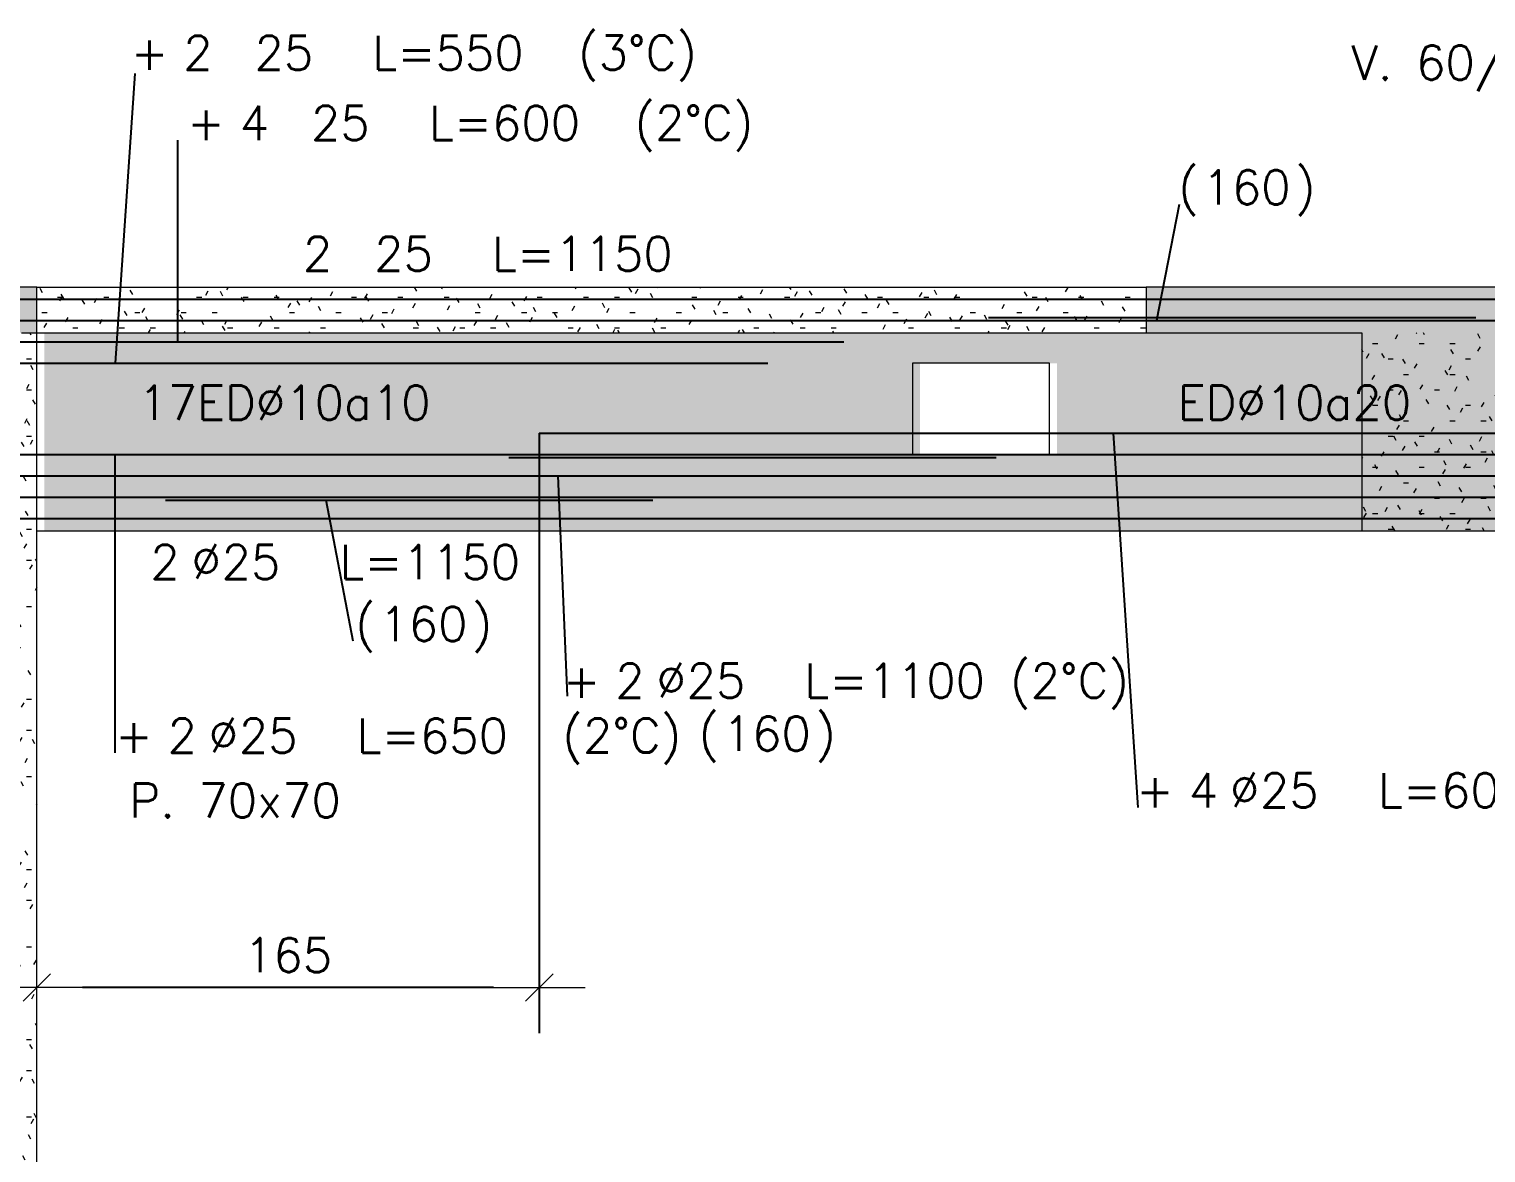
# Model space of a CAD drawing. Extents: x -3544 to 11711, y -11366 to 8565.
# Drawn here: x 1419.4 to 1897.6, y 3135.9 to 3505 of the extents above; entities that cross this region are included whole.
import ezdxf
from ezdxf.enums import TextEntityAlignment as Align

# ---------------------------------------------------------------- set-up
doc = ezdxf.new("R2010")
doc.units = 0
doc.header["$LTSCALE"] = 30
doc.header["$MEASUREMENT"] = 0
doc.linetypes.add('EJE2$0$RLE-PROYECCION', pattern=[0.71438, 0.47625, -0.23813])
doc.layers.get('0').update_dxf_attribs({"linetype": 'CONTINUOUS'})
doc.layers.add('EJE2$0$RLA-ACHURADO', color=30, linetype='EJE2$0$RLE-PROYECCION', lineweight=15, transparency=0.7)
for name, color, linetype, lineweight in [('EJE2$0$RLA-CONTORNO', 30, 'CONTINUOUS', 15), ('EJE2$0$RLA-COTAS', 7, 'CONTINUOUS', 9), ('EJE2$0$RLA-TEXTOS-1', 9, 'CONTINUOUS', 9)]:
    doc.layers.add(name, color=color, linetype=linetype, lineweight=lineweight)
doc.layers.add('EJE2$0$RLA-FE', color=7, linetype='CONTINUOUS')
doc.layers.add('EJE2$0$RLA-TEXTOS-FE', color=9, linetype='CONTINUOUS')
doc.styles.add('EJE2$0$RomanS', font='romans.shx', dxfattribs={"height": 11.25})
doc.dimstyles.new('EJE2$0$ING-50', dxfattribs={"dimscale": 50, "dimtxt": 0.27, "dimasz": 0.3, "dimexe": 0, "dimexo": 0, "dimgap": 0.1, "dimtad": 1, "dimdec": 1, "dimzin": 12, "dimdsep": 46, "dimtxsty": 'EJE2$0$RomanS', "dimblk": 'EJE2$0$TICK1', "dimblk1": 'EJE2$0$TICK1', "dimblk2": 'EJE2$0$TICK1', "dimcen": 0.09, "dimclrd": 2, "dimclre": 1, "dimclrt": 3, "dimadec": 0, "dimazin": 0, "dimtfac": 1, "dimtdec": 0, "dimtix": 1, "dimtmove": 2, "dimatfit": 3, "dimldrblk": 'EJE2$0$TICK1', "dimfxl": 0, "dimfxlon": 1, "dimtolj": 1, "dimtzin": 0, "dimarcsym": 0})
pattern_1 = [(0, (-1898.762, -1266.802), (20.32, 5.08), [1.676, -13.564, 1.676, -13.564, -81.28]), (0, (-1898.762, -1266.802), (20.32, 5.08), [-30.48, 1.676, -28.804, 1.676, -13.564, -35.56]), (0, (-1898.762, -1266.802), (20.32, 5.08), [-76.2, 1.676, -8.484, 1.676, -23.724]), (120, (-1891.142, -1264.262), (-14.559409, 15.057636), [1.676, -13.564, 1.676, -13.564, -81.28]), (120, (-1891.142, -1264.262), (-14.559409, 15.057636), [-30.48, 1.676, -28.804, 1.676, -13.564, -35.56]), (120, (-1891.142, -1264.262), (-14.559409, 15.057636), [-76.2, 1.676, -8.484, 1.676, -23.724]), (240, (-1888.602, -1254.102), (-5.760591, -20.137636), [1.676, -13.564, 1.676, -13.564, -81.28]), (240, (-1888.602, -1254.102), (-5.760591, -20.137636), [-30.48, 1.676, -28.804, 1.676, -13.564, -35.56]), (240, (-1888.602, -1254.102), (-5.760591, -20.137636), [-76.2, 1.676, -8.484, 1.676, -23.724])]

# ---------------------------------------------------------------- blocks, each defined once
blk = doc.blocks.new('*U282')
at = {"layer": 'EJE2$0$RLA-FE'}
blk.add_line((0, 0), (1068.21, 0), dxfattribs=at)
at = {"layer": 'EJE2$0$RLA-FE', "color": 3, "style": 'EJE2$0$RomanS', "flags": 8}
for tag, p in [('F=', (560.11, 9.32)), ('NUM', (574.52, 9.32))]:
    blk.add_attdef(tag, text='', height=11.25, dxfattribs=at).set_placement(p, align=Align.RIGHT)
at = {"layer": 'EJE2$0$RLA-FE', "color": 3, "style": 'EJE2$0$RomanS'}
for tag, p, flags in [('PHI', (578.42, 9.54), 14), ('DIAM', (588.27, 9.32), 12), ('MINUS', (610.29, 9.32), 13), ('MARK', (623.68, 9.32), 13), ('TEXTO_FE1', (626.98, 9.32), 8), ('TEXTO_FE2', (694.51, 9.34), 8), ('TIPO', (573.8, -75.78), 13), ('NVECES', (559.93, -94.72), 13), ('NUMFE', (563.86, -114.48), 13), ('CAPA', (572.06, -133.6), 13), ('DESPLAZA', (278.34, -151.59), 13), ('ESPACIO', (284.39, -169.95), 13), ('CANT', (298.23, -188.75), 13)]:
    blk.add_attdef(tag, p, '', height=11.25, dxfattribs=dict(at, flags=flags))
blk = doc.blocks.new('*U281')
at = {"layer": 'EJE2$0$RLA-FE'}
for p, q in [((0, 0), (1068.21, 0)), ((1068.21, 0), (1118.21, 0)), ((1118.21, 0), (1150, 0)), ((1150, 0), (1150, 0))]:
    blk.add_line(p, q, dxfattribs=at)
at = {"layer": 'EJE2$0$RLA-FE', "color": 3, "style": 'EJE2$0$RomanS', "flags": 8}
for tag, p in [('F=', (457.88, 36.32)), ('NUM', (472.29, 36.32))]:
    blk.add_attdef(tag, text='', height=11.25, dxfattribs=at).set_placement(p, align=Align.RIGHT)
at = {"layer": 'EJE2$0$RLA-FE', "color": 3, "style": 'EJE2$0$RomanS'}
for tag, p, flags in [('PHI', (476.18, 36.54), 14), ('DIAM', (486.04, 36.32), 12), ('MINUS', (508.06, 36.32), 13), ('MARK', (521.45, 36.32), 13), ('TEXTO_FE1', (524.75, 36.32), 8), ('TEXTO_FE2', (592.27, 36.34), 8), ('TIPO', (573.8, -75.78), 13), ('NVECES', (559.93, -94.72), 13), ('NUMFE', (563.86, -114.48), 13), ('CAPA', (572.06, -133.6), 13), ('DESPLAZA', (278.34, -151.59), 13), ('ESPACIO', (284.39, -169.95), 13), ('CANT', (298.23, -188.75), 13)]:
    blk.add_attdef(tag, p, '', height=11.25, dxfattribs=dict(at, flags=flags))
blk = doc.blocks.new('*U278')
at = {"layer": 'EJE2$0$RLA-FE'}
for q in [(0, 0), (1118.21, 0)]:
    blk.add_line((0, 0), q, dxfattribs=at)
at = {"layer": 'EJE2$0$RLA-FE', "color": 3, "style": 'EJE2$0$RomanS', "flags": 8}
for tag, p in [('F=', (467.82, 36.32)), ('NUM', (482.23, 36.32))]:
    blk.add_attdef(tag, text='', height=11.25, dxfattribs=at).set_placement(p, align=Align.RIGHT)
at = {"layer": 'EJE2$0$RLA-FE', "color": 3, "style": 'EJE2$0$RomanS'}
for tag, p, flags in [('PHI', (486.12, 36.54), 14), ('DIAM', (495.98, 36.32), 12), ('MINUS', (518, 36.32), 13), ('MARK', (531.39, 36.32), 13), ('TEXTO_FE1', (534.69, 36.32), 8), ('TEXTO_FE2', (602.21, 36.34), 8), ('TIPO', (598.8, -75.78), 13), ('NVECES', (584.93, -94.72), 13), ('NUMFE', (588.86, -114.48), 13), ('CAPA', (597.06, -133.6), 13), ('DESPLAZA', (278.34, -151.59), 13), ('ESPACIO', (284.39, -169.95), 13), ('CANT', (298.23, -188.75), 13)]:
    blk.add_attdef(tag, p, '', height=11.25, dxfattribs=dict(at, flags=flags))
blk = doc.blocks.new('*U106')
at = {"layer": 'EJE2$0$RLA-FE', "color": 6}
blk.add_line((0, 1), (160, 1), dxfattribs=at)
at = {"layer": 'EJE2$0$RLA-FE', "color": 3, "style": 'EJE2$0$RomanS', "flags": 8}
for tag, p in [('(', (65.66, 38.14)), ('EMP', (84.68, 38.14)), (')', (103.99, 38.14))]:
    blk.add_attdef(tag, text='', height=11.25, dxfattribs=at).set_placement(p, align=Align.CENTER)
blk = doc.blocks.new('*U48')
at = {"layer": 'EJE2$0$RLA-FE'}
for p, q in [((0, 0), (518.21, 0)), ((518.21, 0), (568.21, 0)), ((568.21, 0), (600, 0)), ((600, 0), (600, 0))]:
    blk.add_line(p, q, dxfattribs=at)
at = {"layer": 'EJE2$0$RLA-FE', "color": 3, "style": 'EJE2$0$RomanS', "flags": 8}
for tag, p in [('F=', (396.87, 66.32)), ('NUM', (411.28, 66.32))]:
    blk.add_attdef(tag, text='', height=11.25, dxfattribs=at).set_placement(p, align=Align.RIGHT)
at = {"layer": 'EJE2$0$RLA-FE', "color": 3, "style": 'EJE2$0$RomanS'}
for tag, p, flags in [('PHI', (415.18, 66.54), 14), ('DIAM', (425.03, 66.32), 12), ('MINUS', (447.05, 66.32), 13), ('MARK', (460.44, 66.32), 13), ('TEXTO_FE1', (463.74, 66.32), 8), ('TEXTO_FE2', (531.26, 66.34), 8), ('TIPO', (298.8, -75.78), 13), ('NVECES', (284.93, -94.72), 13), ('NUMFE', (288.86, -114.48), 13), ('CAPA', (297.06, -133.6), 13), ('DESPLAZA', (278.34, -151.59), 13), ('ESPACIO', (284.39, -169.95), 13), ('CANT', (298.23, -188.75), 13)]:
    blk.add_attdef(tag, p, '', height=11.25, dxfattribs=dict(at, flags=flags))
blk = doc.blocks.new('*U49')
at = {"layer": 'EJE2$0$RLA-FE'}
for p, q in [((0, 0), (468.21, 0)), ((468.21, 0), (518.21, 0)), ((518.21, 0), (550, 0)), ((550, 0), (550, 0))]:
    blk.add_line(p, q, dxfattribs=at)
at = {"layer": 'EJE2$0$RLA-FE', "color": 3, "style": 'EJE2$0$RomanS', "flags": 8}
for tag, p in [('F=', (353.33, 96.32)), ('NUM', (367.74, 96.32))]:
    blk.add_attdef(tag, text='', height=11.25, dxfattribs=at).set_placement(p, align=Align.RIGHT)
at = {"layer": 'EJE2$0$RLA-FE', "color": 3, "style": 'EJE2$0$RomanS'}
for tag, p, flags in [('PHI', (371.63, 96.54), 14), ('DIAM', (381.49, 96.32), 12), ('MINUS', (403.51, 96.32), 13), ('MARK', (416.9, 96.32), 13), ('TEXTO_FE1', (420.2, 96.32), 8), ('TEXTO_FE2', (487.72, 96.34), 8), ('TIPO', (273.8, -75.78), 13), ('NVECES', (259.93, -94.72), 13), ('NUMFE', (263.86, -114.48), 13), ('CAPA', (272.06, -133.6), 13), ('DESPLAZA', (278.34, -151.59), 13), ('ESPACIO', (284.39, -169.95), 13), ('CANT', (298.23, -188.75), 13)]:
    blk.add_attdef(tag, p, '', height=11.25, dxfattribs=dict(at, flags=flags))
blk = doc.blocks.new('*U64')
at = {"layer": 'EJE2$0$RLA-FE'}
for p, q in [((0, 0), (918.21, 0)), ((918.21, 0), (968.21, 0)), ((968.21, 0), (1000, 0)), ((1000, 0), (1000, 0))]:
    blk.add_line(p, q, dxfattribs=at)
at = {"layer": 'EJE2$0$RLA-FE', "color": 3, "style": 'EJE2$0$RomanS', "flags": 8}
for tag, p in [('F=', (408.44, -47.89)), ('NUM', (422.85, -47.89))]:
    blk.add_attdef(tag, text='', height=11.25, dxfattribs=at).set_placement(p, align=Align.RIGHT)
at = {"layer": 'EJE2$0$RLA-FE', "color": 3, "style": 'EJE2$0$RomanS'}
for tag, p, flags in [('PHI', (426.74, -47.68), 12), ('DIAM', (436.6, -47.89), 12), ('MINUS', (458.62, -47.89), 13), ('MARK', (472.01, -47.89), 13), ('TEXTO_FE1', (475.31, -47.89), 8), ('TEXTO_FE2', (542.83, -47.88), 8), ('TIPO', (498.8, -57.92), 13), ('NVECES', (484.93, -76.86), 13), ('NUMFE', (488.86, -96.62), 13), ('CAPA', (497.06, -115.74), 13), ('DESPLAZA', (277.18, -134.17), 13), ('ESPACIO', (283.22, -152.53), 13), ('CANT', (297.06, -171.33), 13)]:
    blk.add_attdef(tag, p, '', height=11.25, dxfattribs=dict(at, flags=flags))
blk = doc.blocks.new('*U60')
at = {"layer": 'EJE2$0$RLA-FE'}
for q in [(0, 0), (1068.21, 0)]:
    blk.add_line((0, 0), q, dxfattribs=at)
at = {"layer": 'EJE2$0$RLA-FE', "color": 3, "style": 'EJE2$0$RomanS', "flags": 8}
for tag, p in [('F=', (483.44, -47.89)), ('NUM', (497.85, -47.89))]:
    blk.add_attdef(tag, text='', height=11.25, dxfattribs=at).set_placement(p, align=Align.RIGHT)
at = {"layer": 'EJE2$0$RLA-FE', "color": 3, "style": 'EJE2$0$RomanS'}
for tag, p, flags in [('PHI', (501.74, -47.68), 12), ('DIAM', (511.6, -47.89), 12), ('MINUS', (533.62, -47.89), 13), ('MARK', (547.01, -47.89), 13), ('TEXTO_FE1', (550.31, -47.89), 8), ('TEXTO_FE2', (617.83, -47.88), 8), ('TIPO', (573.8, -57.92), 13), ('NVECES', (559.93, -76.86), 13), ('NUMFE', (563.86, -96.62), 13), ('CAPA', (572.06, -115.74), 13), ('DESPLAZA', (277.18, -134.17), 13), ('ESPACIO', (283.22, -152.53), 13), ('CANT', (297.06, -171.33), 13)]:
    blk.add_attdef(tag, p, '', height=11.25, dxfattribs=dict(at, flags=flags))
blk = doc.blocks.new('*U270')
at = {"layer": 'EJE2$0$RLA-FE'}
blk.add_line((0, 0), (1068.21, 0), dxfattribs=at)
at = {"layer": 'EJE2$0$RLA-FE', "color": 3, "style": 'EJE2$0$RomanS', "flags": 8}
for tag, p in [('F=', (380.02, -19.89)), ('NUM', (394.43, -19.89))]:
    blk.add_attdef(tag, text='', height=11.25, dxfattribs=at).set_placement(p, align=Align.RIGHT)
at = {"layer": 'EJE2$0$RLA-FE', "color": 3, "style": 'EJE2$0$RomanS'}
for tag, p, flags in [('PHI', (398.32, -19.68), 12), ('DIAM', (408.18, -19.89), 12), ('MINUS', (430.2, -19.89), 13), ('MARK', (443.59, -19.89), 13), ('TEXTO_FE1', (446.89, -19.89), 8), ('TEXTO_FE2', (514.41, -19.88), 8), ('TIPO', (573.8, -57.92), 13), ('NVECES', (559.93, -76.86), 13), ('NUMFE', (563.86, -96.62), 13), ('CAPA', (572.06, -115.74), 13), ('DESPLAZA', (277.18, -134.17), 13), ('ESPACIO', (283.22, -152.53), 13), ('CANT', (297.06, -171.33), 13)]:
    blk.add_attdef(tag, p, '', height=11.25, dxfattribs=dict(at, flags=flags))
blk = doc.blocks.new('*U68')
at = {"layer": 'EJE2$0$RLA-FE'}
blk.add_line((0, 0), (1118.21, 0), dxfattribs=at)
at = {"layer": 'EJE2$0$RLA-FE', "color": 3, "style": 'EJE2$0$RomanS'}
for tag, p, flags in [('TIPO', (598.8, -57.92), 13), ('PHI', (538.47, -72.68), 12), ('DIAM', (548.33, -72.89), 12), ('MINUS', (570.35, -72.89), 13), ('MARK', (583.74, -72.89), 13), ('TEXTO_FE1', (587.04, -72.89), 8), ('TEXTO_FE2', (654.56, -72.88), 8), ('NVECES', (584.93, -76.86), 13), ('NUMFE', (588.86, -96.62), 13), ('CAPA', (597.06, -115.74), 13), ('DESPLAZA', (277.18, -134.17), 13), ('ESPACIO', (283.22, -152.53), 13), ('CANT', (297.06, -171.33), 13)]:
    blk.add_attdef(tag, p, '', height=11.25, dxfattribs=dict(at, flags=flags))
at = {"layer": 'EJE2$0$RLA-FE', "color": 3, "style": 'EJE2$0$RomanS', "flags": 8}
for tag, p in [('F=', (520.17, -72.89)), ('NUM', (534.58, -72.89))]:
    blk.add_attdef(tag, text='', height=11.25, dxfattribs=at).set_placement(p, align=Align.RIGHT)
blk = doc.blocks.new('*U271')
at = {"layer": 'EJE2$0$RLA-FE'}
for q in [(0, 0), (1118.21, 0)]:
    blk.add_line((0, 0), q, dxfattribs=at)
at = {"layer": 'EJE2$0$RLA-FE', "color": 3, "style": 'EJE2$0$RomanS'}
for tag, p, flags in [('TIPO', (598.8, -57.92), 13), ('NVECES', (584.93, -76.86), 13), ('NUMFE', (588.86, -96.62), 13), ('PHI', (492.18, -97.68), 12), ('DIAM', (502.04, -97.89), 12), ('MINUS', (524.05, -97.89), 13), ('MARK', (537.45, -97.89), 13), ('TEXTO_FE1', (540.75, -97.89), 8), ('TEXTO_FE2', (608.27, -97.88), 8), ('CAPA', (597.06, -115.74), 13), ('DESPLAZA', (277.18, -134.17), 13), ('ESPACIO', (283.22, -152.53), 13), ('CANT', (297.06, -171.33), 13)]:
    blk.add_attdef(tag, p, '', height=11.25, dxfattribs=dict(at, flags=flags))
at = {"layer": 'EJE2$0$RLA-FE', "color": 3, "style": 'EJE2$0$RomanS', "flags": 8}
for tag, p in [('F=', (473.88, -97.89)), ('NUM', (488.28, -97.89))]:
    blk.add_attdef(tag, text='', height=11.25, dxfattribs=at).set_placement(p, align=Align.RIGHT)
blk = doc.blocks.new('*U75')
at = {"layer": 'EJE2$0$RLA-FE', "color": 6}
blk.add_line((0, -1), (160, -1), dxfattribs=at)
at = {"layer": 'EJE2$0$RLA-FE', "color": 3, "style": 'EJE2$0$RomanS', "flags": 8}
for tag, p in [('(', (65.66, -97.26)), ('EMP', (84.68, -97.26)), (')', (103.99, -97.26))]:
    blk.add_attdef(tag, text='', height=11.25, dxfattribs=at).set_placement(p, align=Align.CENTER)
blk = doc.blocks.new('*U79')
at = {"layer": 'EJE2$0$RLA-FE'}
for q in [(0, 0), (518.21, 0)]:
    blk.add_line((0, 0), q, dxfattribs=at)
at = {"layer": 'EJE2$0$RLA-FE', "color": 3, "style": 'EJE2$0$RomanS'}
for tag, p, flags in [('TIPO', (298.8, -57.92), 13), ('NVECES', (284.93, -76.86), 13), ('NUMFE', (288.86, -96.62), 13), ('CAPA', (297.06, -115.74), 13), ('PHI', (226.74, -122.68), 12), ('DIAM', (236.6, -122.89), 12), ('MINUS', (258.62, -122.89), 13), ('MARK', (272.01, -122.89), 13), ('TEXTO_FE1', (275.31, -122.89), 8), ('TEXTO_FE2', (342.83, -122.88), 8), ('DESPLAZA', (277.18, -134.17), 13), ('ESPACIO', (283.22, -152.53), 13), ('CANT', (297.06, -171.33), 13)]:
    blk.add_attdef(tag, p, '', height=11.25, dxfattribs=dict(at, flags=flags))
at = {"layer": 'EJE2$0$RLA-FE', "color": 3, "style": 'EJE2$0$RomanS', "flags": 8}
for tag, p in [('F=', (208.44, -122.89)), ('NUM', (222.85, -122.89))]:
    blk.add_attdef(tag, text='', height=11.25, dxfattribs=at).set_placement(p, align=Align.RIGHT)
blk = doc.blocks.new('EJE2$0$TICK1')
for points in [[(-1, 0), (1, 0)], [(-0.3, -0.3), (0.3, 0.3)]]:
    blk.add_lwpolyline(points)
blk = doc.blocks.new('*D146')
at = {"layer": 'EJE2$0$RLA-COTAS', "color": 2, "lineweight": -2, "transparency": 16777216}
blk.add_line((-1209.52, 958), (-1344.52, 958), dxfattribs=at)
at = {"layer": 'EJE2$0$RLA-COTAS', "color": 2, "lineweight": -2, "transparency": 16777216, "xscale": 15, "yscale": 15, "zscale": 15, "rotation": 180}
blk.add_blockref('EJE2$0$TICK1', (-1359.52, 958), dxfattribs=at)
at = {"layer": 'EJE2$0$RLA-COTAS', "color": 2, "lineweight": -2, "transparency": 16777216, "xscale": 15, "yscale": 15, "zscale": 15}
blk.add_blockref('EJE2$0$TICK1', (-1194.52, 958), dxfattribs=at)
at = {"layer": 'EJE2$0$RLA-COTAS', "color": 3, "transparency": 16777216, "insert": (-1277.02, 968.62), "char_height": 11.25, "attachment_point": 5, "style": 'EJE2$0$RomanS'}
blk.add_mtext('\\A1;165', dxfattribs=at)
blk = doc.blocks.new('*U62')
at = {"layer": 'EJE2$0$RLA-FE', "color": 6}
blk.add_line((0, -1), (160, -1), dxfattribs=at)
at = {"layer": 'EJE2$0$RLA-FE', "color": 3, "style": 'EJE2$0$RomanS', "flags": 8}
for tag, p in [('(', (65.66, -47.26)), ('EMP', (84.68, -47.26)), (')', (103.99, -47.26))]:
    blk.add_attdef(tag, text='', height=11.25, dxfattribs=at).set_placement(p, align=Align.CENTER)
blk = doc.blocks.new('*U73')
at = {"layer": 'EJE2$0$RLA-FE'}
for p, q in [((0, 0), (568.21, 0)), ((568.21, 0), (618.21, 0)), ((618.21, 0), (650, 0)), ((650, 0), (650, 0))]:
    blk.add_line(p, q, dxfattribs=at)
at = {"layer": 'EJE2$0$RLA-FE', "color": 3, "style": 'EJE2$0$RomanS'}
for tag, p, flags in [('TIPO', (323.8, -57.92), 13), ('NVECES', (309.93, -76.86), 13), ('NUMFE', (313.86, -96.62), 13), ('PHI', (391.49, -97.68), 12), ('DIAM', (401.34, -97.89), 12), ('MINUS', (423.36, -97.89), 13), ('MARK', (436.76, -97.89), 13), ('TEXTO_FE1', (440.06, -97.89), 8), ('TEXTO_FE2', (507.58, -97.88), 8), ('CAPA', (322.06, -115.74), 13), ('DESPLAZA', (277.18, -134.17), 13), ('ESPACIO', (283.22, -152.53), 13), ('CANT', (297.06, -171.33), 13)]:
    blk.add_attdef(tag, p, '', height=11.25, dxfattribs=dict(at, flags=flags))
at = {"layer": 'EJE2$0$RLA-FE', "color": 3, "style": 'EJE2$0$RomanS', "flags": 8}
for tag, p in [('F=', (373.18, -97.89)), ('NUM', (387.59, -97.89))]:
    blk.add_attdef(tag, text='', height=11.25, dxfattribs=at).set_placement(p, align=Align.RIGHT)
blk = doc.blocks.new('EJE2')
at = {"layer": 'EJE2$0$RLA-ACHURADO'}
h = blk.add_hatch(dxfattribs=at)
h.set_pattern_fill('FP_1', color=256, style=0, pattern_type=2)
h.set_pattern_definition(pattern_1)
h.paths.add_polyline_path([(1897.78, 1173), (1897.78, 1188), (1313.18, 1188), (1313.18, 1173), (1362.73, 1173)], flags=0)
h.paths.add_polyline_path([(-1423.06, 1173), (-1359.52, 1173), (-1359.52, 1188), (-2429.52, 1188), (-2429.52, 1173)], flags=0)
h.paths.add_polyline_path([(-995.32, 1173), (-93.72, 1173), (-93.72, 1188), (-995.32, 1188)], flags=0)
h.paths.add_polyline_path([(897.78, 1173), (897.78, 1188), (313.18, 1188), (313.18, 1173), (666.28, 1173)], flags=0)
h = blk.add_hatch(dxfattribs=at)
h.set_pattern_fill('FP_1', color=256, style=0, pattern_type=2)
h.set_pattern_definition(pattern_1)
h.paths.add_polyline_path([(-995.32, 1173), (-995.32, 1188), (-1359.52, 1188), (-1359.52, 1173)], flags=0)
h = blk.add_hatch(dxfattribs=at)
h.set_pattern_fill('FP_1', color=256, style=0, pattern_type=2)
h.set_pattern_definition(pattern_1)
h.paths.add_polyline_path([(-1424.52, 787), (-1359.52, 787), (-1359.52, 1173), (-1364.52, 1173), (-1364.52, 1108), (-1424.52, 1108), (-1424.52, 1173), (-1429.52, 1173), (-1429.52, 787)], flags=0)
h = blk.add_hatch(dxfattribs=at)
h.set_pattern_fill('FP_1', color=256, style=0, pattern_type=2)
h.set_pattern_definition([(0, (-896.267, -1274.1674), (20.32, 5.08), [1.676, -13.564, 1.676, -13.564, -81.28]), (0, (-896.267, -1274.1674), (20.32, 5.08), [-30.48, 1.676, -28.804, 1.676, -13.564, -35.56]), (0, (-896.267, -1274.1674), (20.32, 5.08), [-76.2, 1.676, -8.484, 1.676, -23.724]), (120, (-888.647, -1271.6274), (-14.559409, 15.057636), [1.676, -13.564, 1.676, -13.564, -81.28]), (120, (-888.647, -1271.6274), (-14.559409, 15.057636), [-30.48, 1.676, -28.804, 1.676, -13.564, -35.56]), (120, (-888.647, -1271.6274), (-14.559409, 15.057636), [-76.2, 1.676, -8.484, 1.676, -23.724]), (240, (-886.107, -1261.4674), (-5.760591, -20.137636), [1.676, -13.564, 1.676, -13.564, -81.28]), (240, (-886.107, -1261.4674), (-5.760591, -20.137636), [-30.48, 1.676, -28.804, 1.676, -13.564, -35.56]), (240, (-886.107, -1261.4674), (-5.760591, -20.137636), [-76.2, 1.676, -8.484, 1.676, -23.724])])
h.paths.add_polyline_path([(-759.52, 1163), (-714.52, 1163), (-714.52, 1133), (-759.52, 1133)])
h.paths.add_polyline_path([(-427.02, 1108), (-427.02, 1173), (-1357.02, 1173), (-1357.02, 1108)])
h.paths.add_polyline_path([(-1024.52, 1163), (-1024.52, 1133), (-1069.52, 1133), (-1069.52, 1163)])
h = blk.add_hatch(dxfattribs=at)
h.set_pattern_fill('FP_1', color=256, style=0, pattern_type=2)
h.set_pattern_definition(pattern_1)
h.paths.add_polyline_path([(-864.52, 1108), (-864.52, 1173), (-924.52, 1173), (-924.52, 1108)], flags=0)
at = {"layer": 'EJE2$0$RLA-CONTORNO'}
for p, q in [((-1359.52, 1188), (-2409.52, 1188)), ((-1359.52, 1173), (-1359.52, 1188)), ((-1359.52, 1188), (-995.32, 1188)), ((-93.72, 1188), (-995.32, 1188)), ((-995.32, 1188), (-995.32, 1173)), ((-1364.52, 1173), (-1359.52, 1173)), ((-1359.52, 787), (-1359.52, 1173)), ((-1359.51, 1173), (-995.32, 1173)), ((-995.32, 1173), (-924.52, 1173)), ((-924.52, 1173), (-924.52, 1108)), ((-1359.52, 1108), (-924.52, 1108)), ((-924.52, 1108), (-864.52, 1108))]:
    blk.add_line(p, q, dxfattribs=at)
blk.add_lwpolyline([(-1072.02, 1133), (-1027.02, 1133), (-1027.02, 1163), (-1072.02, 1163)], close=True, dxfattribs=at)
at = {"layer": 'EJE2$0$RLA-FE', "color": 2}
for p, q in [((-1327.33, 1258.2), (-1333.81, 1163)), ((-1313.36, 1236.32), (-1313.36, 1170)), ((-984.5, 1215.13), (-991.91, 1177)), ((-997.86, 1017.11), (-1006.05, 1140)), ((-1333.79, 1035.11), (-1333.79, 1133)), ((-1185.28, 1053.68), (-1188.38, 1126)), ((-1255.63, 1071.74), (-1264.53, 1118))]:
    blk.add_line(p, q, dxfattribs=at)
at = {"layer": 'EJE2$0$RLA-FE', "color": 1}
blk.add_line((-1194.52, 1140), (-1194.52, 943), dxfattribs=at)
at = {"layer": 'EJE2$0$RLA-FE'}
ref = blk.add_blockref('*U49', (-1669.52, 1163), dxfattribs=at)
ref.add_attrib('DIAM', '25', (-1288.03, 1259.32), dxfattribs={"color": 3, "height": 11.25, "style": 'EJE2$0$RomanS'})
ref.add_attrib('NUM', '2', dxfattribs={"color": 3, "height": 11.25, "style": 'EJE2$0$RomanS'}).set_placement((-1301.78, 1259.32), align=Align.RIGHT)
ref.add_attrib('TEXTO_FE1', 'L=550', (-1249.32, 1259.32), dxfattribs={"color": 3, "height": 11.25, "style": 'EJE2$0$RomanS'})
ref.add_attrib('TEXTO_FE2', '(3°C)', (-1181.8, 1259.34), dxfattribs={"color": 3, "height": 11.25, "style": 'EJE2$0$RomanS'})
ref.add_attrib('F=', '+', dxfattribs={"color": 3, "height": 11.25, "style": 'EJE2$0$RomanS'}).set_placement((-1316.19, 1259.32), align=Align.RIGHT)
ref = blk.add_blockref('*U48', (-1694.52, 1170), dxfattribs=at)
ref.add_attrib('DIAM', '25', (-1269.49, 1236.32), dxfattribs={"color": 3, "height": 11.25, "style": 'EJE2$0$RomanS'})
ref.add_attrib('NUM', '4', dxfattribs={"color": 3, "height": 11.25, "style": 'EJE2$0$RomanS'}).set_placement((-1283.24, 1236.32), align=Align.RIGHT)
ref.add_attrib('TEXTO_FE1', 'L=600', (-1230.78, 1236.32), dxfattribs={"color": 3, "height": 11.25, "style": 'EJE2$0$RomanS'})
ref.add_attrib('TEXTO_FE2', '(2°C)', (-1163.25, 1236.34), dxfattribs={"color": 3, "height": 11.25, "style": 'EJE2$0$RomanS'})
ref.add_attrib('F=', '+', dxfattribs={"color": 3, "height": 11.25, "style": 'EJE2$0$RomanS'}).set_placement((-1297.65, 1236.32), align=Align.RIGHT)
for name, p in [('*U281', (-2037.02, 1177)), ('*U278', (-1047.02, 1177)), ('*U271', (-1204.52, 1133)), ('*U64', (-2157.02, 1119)), ('*U60', (-1317.02, 1119))]:
    blk.add_blockref(name, p, dxfattribs=at)
ref = blk.add_blockref('*U106', (-1047.02, 1177), dxfattribs=at)
ref.add_attrib('EMP', '160', dxfattribs={"color": 3, "height": 11.25, "style": 'EJE2$0$RomanS'}).set_placement((-962.34, 1215.14), align=Align.CENTER)
ref.add_attrib('(', '(', dxfattribs={"color": 3, "height": 11.25, "style": 'EJE2$0$RomanS'}).set_placement((-981.36, 1215.14), align=Align.CENTER)
ref.add_attrib(')', ')', dxfattribs={"color": 3, "height": 11.25, "style": 'EJE2$0$RomanS'}).set_placement((-943.02, 1215.14), align=Align.CENTER)
ref = blk.add_blockref('*U282', (-1837.02, 1184), dxfattribs=at)
ref.add_attrib('DIAM', '25', (-1248.75, 1193.32), dxfattribs={"color": 3, "height": 11.25, "style": 'EJE2$0$RomanS'})
ref.add_attrib('NUM', '2', dxfattribs={"color": 3, "height": 11.25, "style": 'EJE2$0$RomanS'}).set_placement((-1262.5, 1193.32), align=Align.RIGHT)
ref.add_attrib('TEXTO_FE1', 'L=1150', (-1210.04, 1193.32), dxfattribs={"color": 3, "height": 11.25, "style": 'EJE2$0$RomanS'})
ref = blk.add_blockref('*U79', (-1194.52, 1140), dxfattribs=at)
ref.add_attrib('DIAM', '25', (-957.92, 1017.11), dxfattribs={"color": 3, "height": 11.25, "style": 'EJE2$0$RomanS'})
ref.add_attrib('NUM', '4', dxfattribs={"color": 3, "height": 11.25, "style": 'EJE2$0$RomanS'}).set_placement((-971.67, 1017.11), align=Align.RIGHT)
ref.add_attrib('TEXTO_FE1', 'L=600', (-919.21, 1017.11), dxfattribs={"color": 3, "height": 11.25, "style": 'EJE2$0$RomanS'})
ref.add_attrib('PHI', '%%C', (-967.77, 1017.32), dxfattribs={"color": 3, "height": 11.25, "style": 'EJE2$0$RomanS'})
ref.add_attrib('F=', '+', dxfattribs={"color": 3, "height": 11.25, "style": 'EJE2$0$RomanS'}).set_placement((-986.08, 1017.11), align=Align.RIGHT)
ref = blk.add_blockref('*U73', (-1694.52, 1133), dxfattribs=at)
ref.add_attrib('DIAM', '25', (-1293.17, 1035.11), dxfattribs={"color": 3, "height": 11.25, "style": 'EJE2$0$RomanS'})
ref.add_attrib('NUM', '2', dxfattribs={"color": 3, "height": 11.25, "style": 'EJE2$0$RomanS'}).set_placement((-1306.93, 1035.11), align=Align.RIGHT)
ref.add_attrib('TEXTO_FE1', 'L=650', (-1254.46, 1035.11), dxfattribs={"color": 3, "height": 11.25, "style": 'EJE2$0$RomanS'})
ref.add_attrib('TEXTO_FE2', '(2°C)', (-1186.94, 1035.12), dxfattribs={"color": 3, "height": 11.25, "style": 'EJE2$0$RomanS'})
ref.add_attrib('PHI', '%%C', (-1303.03, 1035.32), dxfattribs={"color": 3, "height": 11.25, "style": 'EJE2$0$RomanS'})
ref.add_attrib('F=', '+', dxfattribs={"color": 3, "height": 11.25, "style": 'EJE2$0$RomanS'}).set_placement((-1321.33, 1035.11), align=Align.RIGHT)
ref = blk.add_blockref('*U75', (-1204.52, 1133), dxfattribs=at)
ref.add_attrib('EMP', '160', dxfattribs={"color": 3, "height": 11.25, "style": 'EJE2$0$RomanS'}).set_placement((-1119.84, 1035.74), align=Align.CENTER)
ref.add_attrib('(', '(', dxfattribs={"color": 3, "height": 11.25, "style": 'EJE2$0$RomanS'}).set_placement((-1138.86, 1035.74), align=Align.CENTER)
ref.add_attrib(')', ')', dxfattribs={"color": 3, "height": 11.25, "style": 'EJE2$0$RomanS'}).set_placement((-1100.52, 1035.74), align=Align.CENTER)
ref = blk.add_blockref('*U68', (-1694.52, 1126), dxfattribs=at)
ref.add_attrib('DIAM', '25', (-1146.19, 1053.11), dxfattribs={"color": 3, "height": 11.25, "style": 'EJE2$0$RomanS'})
ref.add_attrib('NUM', '2', dxfattribs={"color": 3, "height": 11.25, "style": 'EJE2$0$RomanS'}).set_placement((-1159.94, 1053.11), align=Align.RIGHT)
ref.add_attrib('TEXTO_FE1', 'L=1100', (-1107.48, 1053.11), dxfattribs={"color": 3, "height": 11.25, "style": 'EJE2$0$RomanS'})
ref.add_attrib('TEXTO_FE2', '(2°C)', (-1039.96, 1053.12), dxfattribs={"color": 3, "height": 11.25, "style": 'EJE2$0$RomanS'})
ref.add_attrib('PHI', '%%C', (-1156.04, 1053.32), dxfattribs={"color": 3, "height": 11.25, "style": 'EJE2$0$RomanS'})
ref.add_attrib('F=', '+', dxfattribs={"color": 3, "height": 11.25, "style": 'EJE2$0$RomanS'}).set_placement((-1174.35, 1053.11), align=Align.RIGHT)
ref = blk.add_blockref('*U62', (-1317.27, 1119), dxfattribs=at)
ref.add_attrib('EMP', '160', dxfattribs={"color": 3, "height": 11.25, "style": 'EJE2$0$RomanS'}).set_placement((-1232.59, 1071.74), align=Align.CENTER)
ref.add_attrib('(', '(', dxfattribs={"color": 3, "height": 11.25, "style": 'EJE2$0$RomanS'}).set_placement((-1251.61, 1071.74), align=Align.CENTER)
ref.add_attrib(')', ')', dxfattribs={"color": 3, "height": 11.25, "style": 'EJE2$0$RomanS'}).set_placement((-1213.28, 1071.74), align=Align.CENTER)
ref = blk.add_blockref('*U270', (-1707.02, 1112), dxfattribs=at)
ref.add_attrib('DIAM', '25', (-1298.84, 1092.11), dxfattribs={"color": 3, "height": 11.25, "style": 'EJE2$0$RomanS'})
ref.add_attrib('NUM', '2', dxfattribs={"color": 3, "height": 11.25, "style": 'EJE2$0$RomanS'}).set_placement((-1312.59, 1092.11), align=Align.RIGHT)
ref.add_attrib('TEXTO_FE1', 'L=1150', (-1260.13, 1092.11), dxfattribs={"color": 3, "height": 11.25, "style": 'EJE2$0$RomanS'})
ref.add_attrib('PHI', '%%C', (-1308.7, 1092.32), dxfattribs={"color": 3, "height": 11.25, "style": 'EJE2$0$RomanS'})
at = {"layer": 'EJE2$0$RLA-TEXTOS-1', "char_height": 11.25, "attachment_point": 5, "style": 'EJE2$0$RomanS'}
for s, insert, width, line_spacing_factor in [('V. 60/80', (-892.7, 1259.81), 77.8962, 0.941778), ('P. 70x70', (-1294.39, 1019.41), 129.8188, 0.983083)]:
    blk.add_mtext(s, dxfattribs=dict(at, insert=insert, width=width, line_spacing_factor=line_spacing_factor))
at = {"layer": 'EJE2$0$RLA-TEXTOS-FE', "color": 9, "style": 'EJE2$0$RomanS'}
for s, p in [('17ED%%C10a10', (-1278.18, 1144.4)), ('ED%%C10a20', (-946.59, 1144.4))]:
    blk.add_text(s, height=11.25, dxfattribs=at).set_placement(p, align=Align.CENTER)
at = {"layer": 'EJE2$0$RLA-COTAS'}
dim = blk.add_aligned_dim(p1=(-1194.52, 1140), p2=(-1359.52, 1140), distance=182, dimstyle='EJE2$0$ING-50', dxfattribs=at)
dim.commit()
dim.dimension.update_dxf_attribs({"geometry": '*D146', "text_midpoint": (-1277.02, 968.62)})

msp = doc.modelspace()

# ---------------------------------------------------------------- block references
msp.add_blockref('EJE2', (2781.39, 2232.23))

doc.saveas('drawing.dxf')
